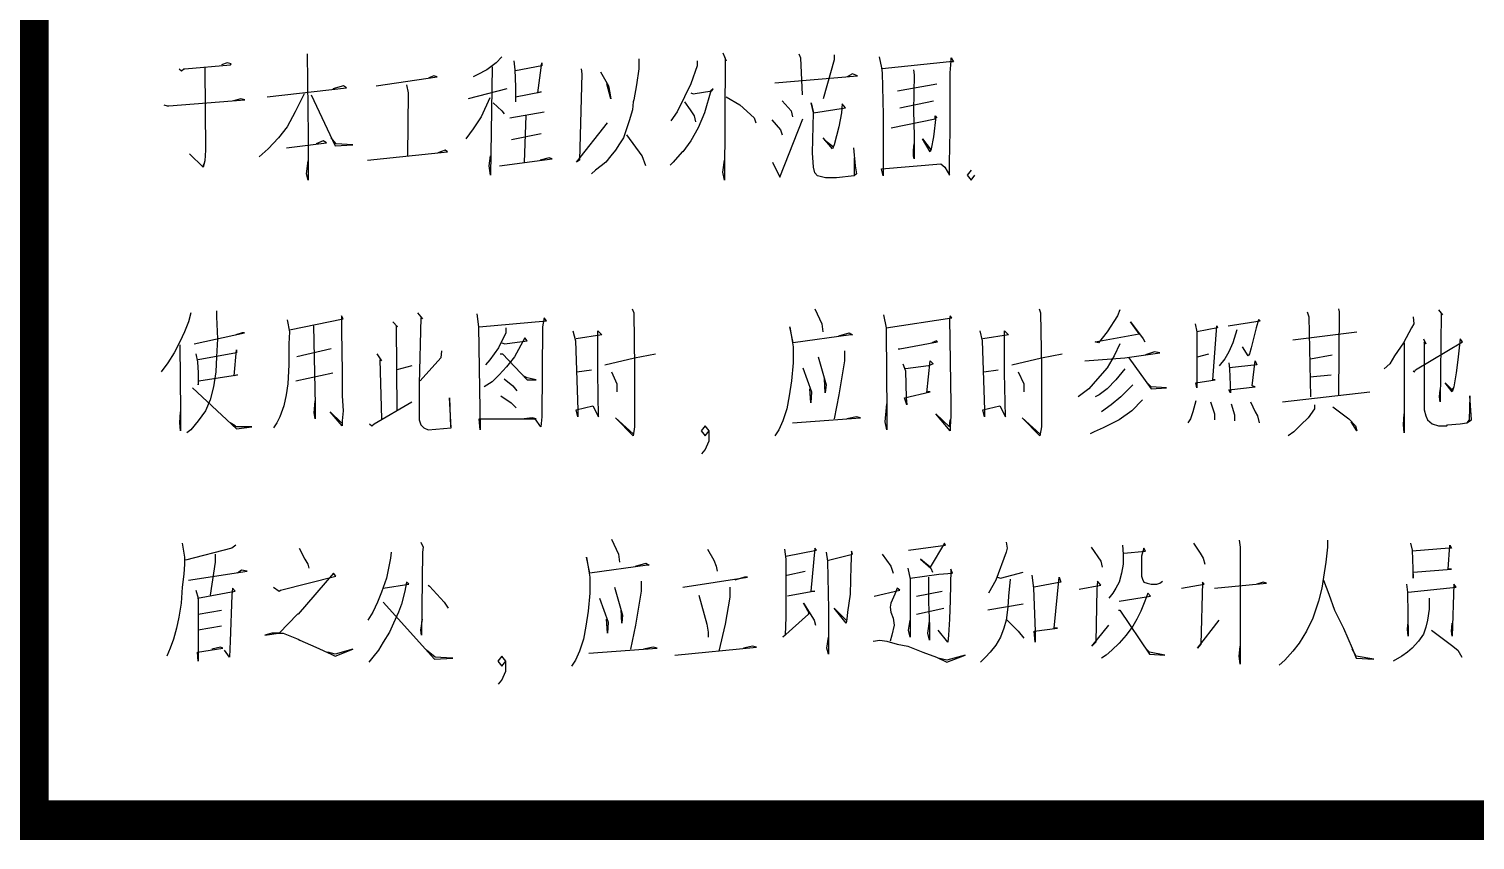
# Model space of a CAD drawing. Extents: x 39624947 to 39626627, y 3418539 to 3418836.
# Drawn here: x 39626166.86 to 39626185.06, y 3418641.98 to 3418652.19 of the extents above; entities that cross this region are included whole.
import ezdxf

# ---------------------------------------------------------------- set-up
doc = ezdxf.new("R2010")
doc.units = 0
doc.layers.get('0').update_dxf_attribs({"linetype": 'CONTINUOUS'})
doc.layers.add('PUB_TITLE', color=4, linetype='CONTINUOUS')

# ---------------------------------------------------------------- blocks, each defined once
blk = doc.blocks.new('WQEQWEDASDSA')
at = {"layer": 'PUB_TITLE'}
for p, q in [((100.2, -5091.2), (100.2, -18900)), ((450.5, -17935.4), (451.5, -18038.7)), ((695.4, -17939.2), (688.4, -17946.8)), ((710.5, -17944.2), (711.6, -17955.6)), ((867.8, -17941.7), (867.8, -17951.8)), ((941.3, -17944.2), (941.3, -17950.5)), ((973.6, -17934.2), (977.6, -17944.2)), ((976.6, -17940.5), (975.6, -18094.2)), ((977.6, -17944.2), (976.6, -17940.5)), ((1069.3, -17935.4), (1071.4, -17940.5)), ((1071.4, -17940.5), (1073.4, -17987.1)), ((1113.7, -17943), (1099.6, -17992.1)), ((1113.7, -17936.7), (1113.7, -17943)), ((1170.1, -17939.2), (1173.2, -17953.1)), ((1258.8, -17945.5), (1174.2, -17954.3)), ((1263.9, -17945.5), (1258.8, -17945.5)), ((1259.8, -17959.4), (1260.8, -17944.2)), ((1260.8, -17940.5), (1263.9, -17945.5)), ((1260.8, -17944.2), (1260.8, -17940.5)), ((289.3, -17954.3), (292.3, -17956.8)), ((292.3, -17956.8), (295.3, -17954.3)), ((295.3, -17954.3), (296.3, -17954.3)), ((296.3, -17954.3), (353.8, -17949.3)), ((321.5, -17953.1), (322.5, -18056.4)), ((349.7, -17946.8), (342.7, -17949.3)), ((354.8, -17948), (349.7, -17946.8)), ((353.8, -17949.3), (354.8, -17948)), ((609.8, -17963.1), (603.7, -17965.7)), ((613.8, -17964.4), (609.8, -17963.1)), ((664.2, -17961.9), (659.1, -17964.4)), ((676.3, -17955.6), (664.2, -17961.9)), ((688.4, -17946.8), (676.3, -17955.6)), ((683.3, -17951.8), (681.3, -18087.9)), ((711.6, -17955.6), (712.6, -17977)), ((745.8, -17950.5), (712.6, -17956.8)), ((740.8, -17984.6), (745.8, -17946.8)), ((745.8, -17946.8), (745.8, -17950.5)), ((796.2, -17960.6), (793.2, -18069)), ((795.2, -17954.3), (796.2, -17960.6)), ((819.4, -17958.1), (829.5, -17975.7)), ((867.8, -17954.3), (864.7, -17974.5)), ((867.8, -17951.8), (867.8, -17954.3)), ((941.3, -17950.5), (933.3, -17973.2)), ((1039.1, -17972), (1142.9, -17963.1)), ((1136.9, -17960.6), (1129.8, -17964.4)), ((1142.9, -17963.1), (1136.9, -17960.6)), ((1173.2, -17953.1), (1174.2, -17959.4)), ((1174.2, -17959.4), (1175.2, -18012.3)), ((1213.5, -17955.6), (1214.5, -17961.9)), ((1214.5, -17961.9), (1213.5, -18007.2)), ((1259.8, -17998.4), (1259.8, -17959.4)), ((400.1, -17989.6), (499.9, -17978.3)), ((495.9, -17975.7), (482.8, -17979.5)), ((499.9, -17978.3), (495.9, -17975.7)), ((537.2, -17975.7), (613.8, -17964.4)), ((575.5, -17974.5), (577.5, -17984.6)), ((701.5, -17979.5), (653.1, -17992.1)), ((712.6, -17977), (712.6, -17995.9)), ((832.5, -17992.1), (827.5, -17973.2)), ((829.5, -17975.7), (831.5, -17984.6)), ((864.7, -17974.5), (861.7, -17993.4)), ((933.3, -17973.2), (925.2, -17989.6)), ((936.3, -17985.8), (959.5, -17982)), ((958.5, -17982), (950.4, -18009.7)), ((961.5, -17979.5), (958.5, -17982)), ((959.5, -17982), (961.5, -17979.5)), ((1193.3, -17982), (1242.7, -17973.2)), ((270.1, -17999.7), (274.1, -18000.9)), ((276.2, -18000.9), (371.9, -17993.4)), ((366.9, -17992.1), (357.8, -17994.6)), ((371.9, -17993.4), (366.9, -17992.1)), ((446.5, -17985.8), (435.4, -18008.5)), ((455.6, -17987.1), (485.8, -18051.3)), ((577.5, -17984.6), (576.5, -18063.9)), ((680.3, -17990.8), (669.2, -18014.8)), ((684.3, -17997.1), (695.4, -18007.2)), ((712.6, -17989.6), (744.8, -17983.3)), ((744.8, -17983.3), (740.8, -17984.6)), ((831.5, -17984.6), (832.5, -17992.1)), ((860.7, -17995.9), (859.7, -18006)), ((861.7, -17993.4), (860.7, -17995.9)), ((925.2, -17989.6), (916.2, -18008.5)), ((925.2, -17995.9), (932.3, -18006)), ((933.3, -17984.6), (936.3, -17985.8)), ((977.6, -17989.6), (994.8, -17999.7)), ((994.8, -17999.7), (1012.9, -18016)), ((1048.2, -17994.6), (1059.3, -18007.2)), ((1084.5, -17997.1), (1087.5, -18009.7)), ((1087.5, -18009.7), (1084.5, -17997.1)), ((1123.8, -17998.4), (1122.8, -18009.7)), ((1127.8, -18003.4), (1123.8, -17998.4)), ((1196.3, -18003.4), (1238.7, -17994.6)), ((1259.8, -18032.4), (1259.8, -17998.4)), ((274.1, -18000.9), (276.2, -18000.9)), ((435.4, -18008.5), (425.3, -18027.4)), ((669.2, -18014.8), (659.1, -18029.9)), ((695.4, -18007.2), (698.4, -18011)), ((705.5, -18016), (748.8, -18008.5)), ((725.7, -18013.5), (723.6, -18071.5)), ((859.7, -18006), (855.7, -18019.8)), ((916.2, -18008.5), (908.1, -18019.8)), ((932.3, -18006), (937.3, -18013.5)), ((937.3, -18013.5), (939.3, -18021.1)), ((950.4, -18009.7), (942.4, -18028.6)), ((1012.9, -18016), (1014.9, -18022.3)), ((1045.2, -18090.4), (1074.4, -18017.3)), ((1059.3, -18007.2), (1061.3, -18014.8)), ((1086.5, -18060.1), (1087.5, -18009.7)), ((1087.5, -18009.7), (1127.8, -18003.4)), ((1122.8, -18009.7), (1119.7, -18027.4)), ((1175.2, -18012.3), (1175.2, -18051.3)), ((1185.3, -18028.6), (1240.7, -18017.3)), ((1213.5, -18007.2), (1214.5, -18038.7)), ((1241.7, -18014.8), (1238.7, -18040)), ((1240.7, -18013.5), (1242.7, -18016)), ((1240.7, -18017.3), (1240.7, -18013.5)), ((1242.7, -18016), (1241.7, -18014.8)), ((425.3, -18027.4), (414.2, -18041.2)), ((659.1, -18029.9), (650.1, -18042.5)), ((744.8, -18036.2), (707.5, -18043.8)), ((789.2, -18071.5), (828.5, -18022.3)), ((851.6, -18032.4), (848.6, -18041.2)), ((855.7, -18019.8), (851.6, -18032.4)), ((942.4, -18028.6), (933.3, -18045)), ((1035.1, -18018.6), (1046.2, -18031.2)), ((1046.2, -18031.2), (1048.2, -18037.5)), ((1119.7, -18027.4), (1113.7, -18050.1)), ((1258.8, -18072.7), (1259.8, -18032.4)), ((414.2, -18041.2), (401.1, -18055.1)), ((424.3, -18053.8), (474.7, -18047.5)), ((451.5, -18038.7), (451.5, -18094.2)), ((470.7, -18045), (461.6, -18048.8)), ((474.7, -18047.5), (470.7, -18045)), ((486.8, -18048.8), (480.7, -18041.2)), ((485.8, -18051.3), (508, -18050.1)), ((508, -18050.1), (486.8, -18048.8)), ((843.6, -18048.8), (838.5, -18056.4)), ((848.6, -18041.2), (843.6, -18048.8)), ((871.8, -18063.9), (852.7, -18037.5)), ((933.3, -18045), (923.2, -18058.9)), ((1111.7, -18055.1), (1099.6, -18041.2)), ((1101.6, -18043.8), (1112.7, -18052.6)), ((1113.7, -18050.1), (1111.7, -18055.1)), ((1137.9, -18053.8), (1139.9, -18076.5)), ((1175.2, -18051.3), (1175.2, -18089.1)), ((1213.5, -18056.4), (1214.5, -18048.8)), ((1214.5, -18038.7), (1214.5, -18067.7)), ((1224.6, -18042.5), (1235.6, -18056.4)), ((1234.6, -18058.9), (1224.6, -18042.5)), ((1238.7, -18040), (1235.6, -18055.1)), ((302.4, -18061.4), (319.5, -18077.8)), ((319.5, -18077.8), (302.4, -18061.4)), ((321.5, -18070.2), (319.5, -18077.8)), ((322.5, -18056.4), (321.5, -18070.2)), ((401.1, -18055.1), (390, -18065.2)), ((449.5, -18086.6), (451.5, -18070.2)), ((526.1, -18069), (626.9, -18058.9)), ((623.9, -18056.4), (614.8, -18060.1)), ((626.9, -18058.9), (623.9, -18056.4)), ((679.3, -18076.5), (681.3, -18063.9)), ((692.4, -18076.5), (758.9, -18067.7)), ((754.9, -18066.4), (743.8, -18069)), ((758.9, -18067.7), (754.9, -18066.4)), ((793.2, -18069), (789.2, -18071.5)), ((826.4, -18071.5), (820.4, -18076.5)), ((832.5, -18063.9), (826.4, -18071.5)), ((838.5, -18056.4), (832.5, -18063.9)), ((876.8, -18076.5), (871.8, -18063.9)), ((911.1, -18071.5), (907.1, -18075.3)), ((922.2, -18058.9), (911.1, -18071.5)), ((923.2, -18058.9), (922.2, -18058.9)), ((973.6, -18084.1), (975.6, -18069)), ((1036.1, -18071.5), (1045.2, -18090.4)), ((1087.5, -18077.8), (1086.5, -18060.1)), ((1138.9, -18066.4), (1138.9, -18087.9)), ((1213.5, -18063.9), (1213.5, -18056.4)), ((1214.5, -18067.7), (1213.5, -18063.9)), ((1235.6, -18055.1), (1234.6, -18058.9)), ((1258.8, -18087.9), (1258.8, -18072.7)), ((319.5, -18077.8), (320.5, -18074)), ((451.5, -18094.2), (449.5, -18086.6)), ((681.3, -18087.9), (679.3, -18076.5)), ((813.3, -18081.6), (808.3, -18086.6)), ((820.4, -18076.5), (813.3, -18081.6)), ((975.6, -18094.2), (973.6, -18084.1)), ((1089.5, -18085.3), (1087.5, -18077.8)), ((1092.5, -18089.1), (1089.5, -18085.3)), ((1102.6, -18091.6), (1092.5, -18089.1)), ((1138.9, -18089.1), (1116.7, -18091.6)), ((1141.9, -18086.6), (1138.9, -18089.1)), ((1139.9, -18076.5), (1141.9, -18086.6)), ((1173.2, -18080.3), (1247.7, -18074)), ((1175.2, -18089.1), (1173.2, -18080.3)), ((1247.7, -18074), (1252.8, -18077.8)), ((1252.8, -18077.8), (1258.8, -18087.9)), ((1285.9, -18081.8), (1281, -18088)), ((1281, -18088), (1285.9, -18094.2)), ((1285.9, -18094.2), (1290.8, -18088)), ((1116.7, -18091.6), (1102.6, -18091.6)), ((301.1, -18272.6), (296.1, -18285.2)), ((304.1, -18261.3), (301.1, -18272.6)), ((336.4, -18258.8), (336.4, -18266.3)), ((336.4, -18266.3), (337.4, -18294)), ((425.1, -18270.1), (428.1, -18285.2)), ((428.1, -18282.7), (495.6, -18268.8)), ((493.6, -18265.1), (493.6, -18284)), ((495.6, -18268.8), (493.6, -18265.1)), ((558.1, -18272.6), (564.2, -18278.9)), ((589.4, -18261.3), (595.4, -18268.8)), ((593.4, -18267.6), (591.4, -18350.7)), ((595.4, -18268.8), (593.4, -18267.6)), ((663.9, -18262.5), (666, -18278.9)), ((667, -18278.9), (751.6, -18271.4)), ((748.6, -18267.6), (746.6, -18278.9)), ((751.6, -18271.4), (748.6, -18267.6)), ((859.5, -18256.2), (861.5, -18261.3)), ((861.5, -18261.3), (862.5, -18330.6)), ((1089.3, -18256.2), (1098.3, -18275.1)), ((1175.9, -18263.8), (1179, -18280.2)), ((1179, -18280.2), (1261.6, -18267.6)), ((1259.6, -18265.1), (1258.6, -18268.8)), ((1258.6, -18268.8), (1260.6, -18375.9)), ((1261.6, -18267.6), (1259.6, -18265.1)), ((1371.5, -18256.2), (1373.5, -18261.3)), ((1373.5, -18261.3), (1374.5, -18330.6)), ((1470.2, -18265.1), (1457.1, -18285.2)), ((1473.3, -18257.5), (1470.2, -18265.1)), ((1486.4, -18272.6), (1502.5, -18294)), ((1497.5, -18287.7), (1486.4, -18272.6)), ((1609.3, -18277.7), (1649.6, -18271.4)), ((1647.6, -18270.1), (1644.6, -18280.2)), ((1649.6, -18271.4), (1647.6, -18270.1)), ((1709.1, -18260), (1711.1, -18266.3)), ((1711.1, -18266.3), (1713.1, -18367.1)), ((1748.4, -18256.2), (1749.4, -18260)), ((1749.4, -18260), (1748.4, -18364.6)), ((1842.2, -18266.3), (1843.2, -18275.1)), ((1874.4, -18257.5), (1879.4, -18263.8)), ((1877.4, -18262.5), (1876.4, -18373.4)), ((1879.4, -18263.8), (1877.4, -18262.5)), ((296.1, -18285.2), (290, -18297.8)), ((308.2, -18300.3), (371.7, -18286.5)), ((368.6, -18286.5), (360.6, -18289)), ((371.7, -18286.5), (368.6, -18286.5)), ((428.1, -18285.2), (427.1, -18300.3)), ((458.3, -18277.7), (460.4, -18377.2)), ((493.6, -18284), (494.6, -18335.6)), ((562.2, -18277.7), (563.2, -18384.7)), ((564.2, -18278.9), (562.2, -18277.7)), ((666, -18278.9), (668, -18408.7)), ((700.2, -18286.5), (691.2, -18305.4)), ((700.2, -18280.2), (700.2, -18286.5)), ((746.6, -18278.9), (745.6, -18392.3)), ((784.9, -18284), (787.9, -18296.5)), ((821.2, -18289), (788.9, -18294)), ((816.1, -18284), (821.2, -18289)), ((816.1, -18336.9), (816.1, -18284)), ((1058, -18278.9), (1062.1, -18304.1)), ((1062.1, -18299.1), (1058, -18278.9)), ((1134.6, -18289), (1062.1, -18299.1)), ((1098.3, -18275.1), (1099.3, -18285.2)), ((1119.5, -18290.2), (1132.6, -18286.5)), ((1132.6, -18286.5), (1136.6, -18289)), ((1136.6, -18289), (1134.6, -18289)), ((1179, -18280.2), (1179, -18285.2)), ((1179, -18285.2), (1180, -18387.3)), ((1296.9, -18284), (1299.9, -18296.5)), ((1333.2, -18289), (1300.9, -18294)), ((1328.1, -18284), (1333.2, -18289)), ((1328.1, -18336.9), (1328.1, -18284)), ((1442, -18297.8), (1497.5, -18287.7)), ((1457.1, -18285.2), (1446.1, -18299.1)), ((1568, -18275.1), (1570, -18285.2)), ((1596.2, -18280.2), (1570, -18285.2)), ((1570, -18285.2), (1570, -18321.7)), ((1590.2, -18345.7), (1595.2, -18277.7)), ((1595.2, -18277.7), (1596.2, -18280.2)), ((1620.4, -18282.7), (1615.4, -18299.1)), ((1644.6, -18280.2), (1638.6, -18305.4)), ((1691, -18295.3), (1771.6, -18285.2)), ((1840.1, -18280.2), (1830.1, -18299.1)), ((1843.2, -18275.1), (1840.1, -18280.2)), ((290, -18297.8), (283, -18311.7)), ((290, -18301.6), (291, -18386)), ((337.4, -18294), (336.4, -18316.7)), ((358.6, -18340.6), (361.6, -18307.9)), ((361.6, -18307.9), (361.6, -18311.7)), ((427.1, -18300.3), (427.1, -18326.8)), ((480.5, -18306.6), (437.2, -18316.7)), ((619.6, -18309.1), (618.6, -18318)), ((691.2, -18305.4), (680.1, -18320.5)), ((695.2, -18299.1), (699.2, -18300.3)), ((699.2, -18300.3), (727.4, -18296.5)), ((724.4, -18292.8), (711.3, -18316.7)), ((727.4, -18296.5), (724.4, -18292.8)), ((787.9, -18296.5), (790.9, -18383.5)), ((1062.1, -18304.1), (1062.1, -18324.3)), ((1126.6, -18309.1), (1126.6, -18321.7)), ((1194.1, -18306.6), (1196.1, -18306.6)), ((1196.1, -18306.6), (1243.5, -18297.8)), ((1242.5, -18296.5), (1236.4, -18299.1)), ((1243.5, -18297.8), (1242.5, -18296.5)), ((1299.9, -18296.5), (1302.9, -18383.5)), ((1446.1, -18299.1), (1442, -18297.8)), ((1473.3, -18300.3), (1466.2, -18315.4)), ((1502.5, -18294), (1504.5, -18297.8)), ((1615.4, -18299.1), (1610.3, -18310.4)), ((1634.5, -18315.4), (1627.5, -18304.1)), ((1638.6, -18305.4), (1636.5, -18312.9)), ((1830.1, -18299.1), (1819, -18315.4)), ((1831.1, -18299.1), (1831.1, -18412.5)), ((1845.2, -18333.1), (1904.6, -18297.8)), ((1855.3, -18294), (1858.3, -18300.3)), ((1856.3, -18297.8), (1856.3, -18374.7)), ((1858.3, -18300.3), (1856.3, -18297.8)), ((1901.6, -18294), (1898.6, -18320.5)), ((1904.6, -18297.8), (1901.6, -18294)), ((274.9, -18324.3), (266.8, -18335.6)), ((283, -18311.7), (274.9, -18324.3)), ((310.2, -18312.9), (312.2, -18323)), ((312.2, -18323), (313.2, -18336.9)), ((361.6, -18311.7), (313.2, -18320.5)), ((336.4, -18316.7), (335.4, -18335.6)), ((427.1, -18326.8), (426.1, -18350.7)), ((538, -18312.9), (544, -18321.7)), ((542, -18320.5), (544, -18394.8)), ((544, -18321.7), (542, -18320.5)), ((618.6, -18318), (592.4, -18346.9)), ((680.1, -18320.5), (675, -18326.8)), ((693.2, -18312.9), (696.2, -18312.9)), ((696.2, -18312.9), (727.4, -18345.7)), ((711.3, -18316.7), (701.2, -18329.3)), ((825.2, -18326.8), (862.5, -18318)), ((862.5, -18318), (888.7, -18312.9)), ((1062.1, -18324.3), (1060, -18346.9)), ((1093.3, -18316.7), (1103.4, -18352)), ((1126.6, -18321.7), (1119.5, -18364.6)), ((1200.1, -18325.5), (1203.2, -18334.3)), ((1230.4, -18362.1), (1234.4, -18321.7)), ((1238.4, -18325.5), (1232.4, -18328)), ((1234.4, -18321.7), (1238.4, -18325.5)), ((1337.2, -18326.8), (1374.5, -18318)), ((1374.5, -18318), (1400.7, -18312.9)), ((1428.9, -18321.7), (1479.3, -18318)), ((1466.2, -18315.4), (1457.1, -18330.6)), ((1479.3, -18318), (1523.7, -18311.7)), ((1484.4, -18318), (1512.6, -18357)), ((1516.6, -18310.4), (1505.5, -18314.2)), ((1523.7, -18311.7), (1516.6, -18310.4)), ((1570, -18321.7), (1570, -18355.8)), ((1571, -18316.7), (1585.1, -18312.9)), ((1605.3, -18319.2), (1598.2, -18328)), ((1610.3, -18310.4), (1605.3, -18319.2)), ((1610.3, -18324.3), (1611.3, -18331.8)), ((1645.6, -18326.8), (1611.3, -18330.6)), ((1636.5, -18312.9), (1634.5, -18315.4)), ((1639.6, -18353.2), (1643.6, -18321.7)), ((1643.6, -18321.7), (1645.6, -18326.8)), ((1713.1, -18319.2), (1740.4, -18314.2)), ((1812.9, -18325.5), (1805.9, -18331.8)), ((1819, -18315.4), (1812.9, -18325.5)), ((1898.6, -18320.5), (1896.6, -18336.9)), ((313.2, -18336.9), (313.2, -18352)), ((314.2, -18346.9), (362.6, -18339.4)), ((335.4, -18335.6), (332.4, -18354.5)), ((362.6, -18339.4), (358.6, -18340.6)), ((436.2, -18346.9), (482.5, -18336.9)), ((494.6, -18335.6), (494.6, -18362.1)), ((582.3, -18328), (563.2, -18333.1)), ((692.2, -18339.4), (683.1, -18348.2)), ((701.2, -18329.3), (692.2, -18339.4)), ((698.2, -18344.4), (709.3, -18353.2)), ((727.4, -18343.2), (722.4, -18340.6)), ((738.5, -18345.7), (727.4, -18343.2)), ((727.4, -18345.7), (738.5, -18345.7)), ((789.9, -18335.6), (808.1, -18333.1)), ((817.1, -18392.3), (816.1, -18336.9)), ((833.3, -18335.6), (840.3, -18350.7)), ((862.5, -18330.6), (862.5, -18373.4)), ((1074.2, -18330.6), (1085.2, -18360.8)), ((1102.4, -18362.1), (1101.4, -18344.4)), ((1232.4, -18328), (1203.2, -18331.8)), ((1203.2, -18334.3), (1204.2, -18368.4)), ((1301.9, -18335.6), (1320.1, -18333.1)), ((1329.1, -18392.3), (1328.1, -18336.9)), ((1345.3, -18335.6), (1352.3, -18350.7)), ((1374.5, -18330.6), (1374.5, -18373.4)), ((1445, -18344.4), (1434, -18357)), ((1457.1, -18330.6), (1445, -18344.4)), ((1468.2, -18345.7), (1457.1, -18357)), ((1479.3, -18331.8), (1468.2, -18345.7)), ((1569, -18349.5), (1593.2, -18345.7)), ((1593.2, -18345.7), (1590.2, -18345.7)), ((1611.3, -18331.8), (1612.4, -18362.1)), ((1712.1, -18341.9), (1739.3, -18339.4)), ((1842.2, -18334.3), (1844.2, -18335.6)), ((1844.2, -18335.6), (1845.2, -18333.1)), ((1896.6, -18336.9), (1894.6, -18346.9)), ((306.2, -18355.8), (361.6, -18407.4)), ((313.2, -18352), (314.2, -18346.9)), ((332.4, -18354.5), (328.3, -18370.9)), ((426.1, -18350.7), (424.1, -18364.6)), ((494.6, -18362.1), (494.6, -18365.8)), ((591.4, -18350.7), (591.4, -18386)), ((683.1, -18348.2), (673, -18354.5)), ((709.3, -18353.2), (714.3, -18359.5)), ((840.3, -18350.7), (840.3, -18360.8)), ((1060, -18346.9), (1057, -18365.8)), ((1084.2, -18374.7), (1083.2, -18357)), ((1085.2, -18360.8), (1084.2, -18374.7)), ((1103.4, -18352), (1102.4, -18362.1)), ((1202.2, -18368.4), (1234.4, -18360.8)), ((1232.4, -18360.8), (1230.4, -18362.1)), ((1234.4, -18360.8), (1232.4, -18360.8)), ((1352.3, -18350.7), (1352.3, -18360.8)), ((1425.9, -18363.3), (1420.9, -18367.1)), ((1434, -18357), (1425.9, -18363.3)), ((1457.1, -18357), (1447.1, -18364.6)), ((1489.4, -18352), (1474.3, -18367.1)), ((1512.6, -18354.5), (1506.5, -18348.2)), ((1531.7, -18355.8), (1512.6, -18354.5)), ((1512.6, -18357), (1531.7, -18355.8)), ((1570, -18355.8), (1569, -18349.5)), ((1610.3, -18358.3), (1643.6, -18354.5)), ((1612.4, -18362.1), (1610.3, -18358.3)), ((1643.6, -18354.5), (1639.6, -18353.2)), ((1677.9, -18373.4), (1787.7, -18360.8)), ((1875.4, -18367.1), (1876.4, -18358.3)), ((1882.5, -18349.5), (1891.5, -18358.3)), ((1891.5, -18360.8), (1882.5, -18349.5)), ((1893.6, -18354.5), (1891.5, -18360.8)), ((1891.5, -18358.3), (1892.5, -18355.8)), ((1894.6, -18346.9), (1893.6, -18354.5)), ((328.3, -18370.9), (322.3, -18384.7)), ((421, -18378.4), (416, -18392.3)), ((424.1, -18364.6), (421, -18378.4)), ((459.3, -18387.3), (460.4, -18372.1)), ((460.4, -18377.2), (460.4, -18394.8)), ((494.6, -18365.8), (495.6, -18384.7)), ((534.9, -18401.1), (582.3, -18373.4)), ((629.7, -18368.4), (630.7, -18404.9)), ((631.7, -18406.2), (629.7, -18368.4)), ((694.2, -18365.8), (707.3, -18374.7)), ((707.3, -18374.7), (713.3, -18381)), ((788.9, -18383.5), (810.1, -18378.4)), ((810.1, -18378.4), (817.1, -18392.3)), ((862.5, -18373.4), (862.5, -18404.9)), ((1054, -18382.2), (1049, -18397.3)), ((1057, -18365.8), (1054, -18382.2)), ((1119.5, -18364.6), (1113.5, -18394.8)), ((1178, -18398.6), (1180, -18375.9)), ((1205.2, -18377.2), (1202.2, -18368.4)), ((1204.2, -18368.4), (1205.2, -18377.2)), ((1260.6, -18375.9), (1260.6, -18379.7)), ((1260.6, -18379.7), (1260.6, -18391)), ((1300.9, -18383.5), (1322.1, -18378.4)), ((1322.1, -18378.4), (1329.1, -18392.3)), ((1374.5, -18373.4), (1374.5, -18404.9)), ((1447.1, -18364.6), (1442, -18367.1)), ((1462.2, -18377.2), (1450.1, -18386)), ((1474.3, -18367.1), (1462.2, -18377.2)), ((1501.5, -18370.9), (1488.4, -18384.7)), ((1569, -18372.1), (1565, -18386)), ((1587.2, -18373.4), (1592.2, -18388.5)), ((1613.4, -18375.9), (1617.4, -18389.8)), ((1637.6, -18373.4), (1643.6, -18386)), ((1718.2, -18382.2), (1710.1, -18393.6)), ((1718.2, -18377.2), (1718.2, -18382.2)), ((1741.4, -18379.7), (1761.5, -18394.8)), ((1856.3, -18374.7), (1856.3, -18383.5)), ((1876.4, -18373.4), (1875.4, -18367.1)), ((1913.7, -18365.8), (1912.7, -18396.1)), ((1915.7, -18396.1), (1913.7, -18365.8)), ((290, -18399.9), (291, -18386)), ((291, -18409.9), (290, -18399.9)), ((291, -18386), (291, -18409.9)), ((313.2, -18397.3), (304.1, -18408.7)), ((322.3, -18384.7), (313.2, -18397.3)), ((359.6, -18403.6), (353.5, -18399.9)), ((412, -18399.9), (407.9, -18406.2)), ((416, -18392.3), (412, -18399.9)), ((460.4, -18394.8), (459.3, -18387.3)), ((479.5, -18386), (493.6, -18399.9)), ((494.6, -18403.6), (479.5, -18386)), ((495.6, -18384.7), (494.6, -18397.3)), ((494.6, -18397.3), (494.6, -18403.6)), ((591.4, -18386), (591.4, -18396.1)), ((591.4, -18396.1), (593.4, -18402.4)), ((667, -18394.8), (738.5, -18394.8)), ((668, -18408.7), (667, -18394.8)), ((733.5, -18393.6), (723.4, -18394.8)), ((738.5, -18394.8), (733.5, -18393.6)), ((744.6, -18404.9), (737.5, -18394.8)), ((745.6, -18392.3), (744.6, -18404.9)), ((790.9, -18392.3), (788.9, -18383.5)), ((790.9, -18383.5), (790.9, -18392.3)), ((838.3, -18393.6), (860.5, -18413.7)), ((860.5, -18416.2), (838.3, -18393.6)), ((1049, -18397.3), (1043.9, -18408.7)), ((1061, -18399.9), (1146.7, -18393.6)), ((1141.7, -18392.3), (1129.6, -18394.8)), ((1146.7, -18393.6), (1141.7, -18392.3)), ((1180, -18408.7), (1178, -18398.6)), ((1180, -18387.3), (1180, -18408.7)), ((1241.5, -18388.5), (1258.6, -18404.9)), ((1259.6, -18409.9), (1241.5, -18388.5)), ((1258.6, -18404.9), (1259.6, -18396.1)), ((1260.6, -18391), (1259.6, -18404.9)), ((1302.9, -18392.3), (1300.9, -18383.5)), ((1302.9, -18383.5), (1302.9, -18392.3)), ((1350.3, -18393.6), (1372.5, -18413.7)), ((1372.5, -18416.2), (1350.3, -18393.6)), ((1472.3, -18396.1), (1452.1, -18406.2)), ((1488.4, -18384.7), (1472.3, -18396.1)), ((1562, -18394.8), (1558.9, -18399.9)), ((1565, -18386), (1562, -18394.8)), ((1592.2, -18388.5), (1592.2, -18396.1)), ((1617.4, -18389.8), (1617.4, -18397.3)), ((1643.6, -18386), (1646.6, -18391)), ((1646.6, -18391), (1648.6, -18399.9)), ((1710.1, -18393.6), (1701, -18402.4)), ((1761.5, -18394.8), (1769.6, -18403.6)), ((1771.6, -18409.9), (1764.5, -18398.6)), ((1830.1, -18402.4), (1831.1, -18388.5)), ((1856.3, -18383.5), (1858.3, -18391)), ((1858.3, -18391), (1860.3, -18396.1)), ((1860.3, -18396.1), (1863.3, -18398.6)), ((1863.3, -18398.6), (1866.3, -18401.1)), ((1901.6, -18401.1), (1909.7, -18399.9)), ((1912.7, -18396.1), (1909.7, -18399.9)), ((1909.7, -18399.9), (1915.7, -18396.1)), ((304.1, -18408.7), (299.1, -18412.5)), ((360.6, -18404.9), (359.6, -18403.6)), ((380.7, -18404.9), (360.6, -18404.9)), ((361.6, -18407.4), (380.7, -18404.9)), ((528.9, -18401.1), (531.9, -18403.6)), ((531.9, -18403.6), (534.9, -18401.1)), ((593.4, -18402.4), (597.4, -18406.2)), ((597.4, -18406.2), (602.5, -18408.7)), ((602.5, -18408.7), (631.7, -18406.2)), ((862.5, -18404.9), (860.5, -18416.2)), ((951.2, -18403.6), (946.2, -18409.9)), ((946.2, -18409.9), (951.2, -18416.2)), ((956.2, -18409.9), (951.2, -18403.6)), ((951.2, -18416.2), (956.2, -18409.9)), ((956.2, -18422.5), (956.2, -18409.9)), ((1043.9, -18408.7), (1038.9, -18416.2)), ((1259.6, -18404.9), (1259.6, -18409.9)), ((1374.5, -18404.9), (1372.5, -18416.2)), ((1441, -18411.2), (1436, -18413.7)), ((1452.1, -18406.2), (1441, -18411.2)), ((1692, -18411.2), (1684.9, -18416.2)), ((1701, -18402.4), (1692, -18411.2)), ((1769.6, -18403.6), (1771.6, -18409.9)), ((1831.1, -18412.5), (1830.1, -18402.4)), ((1866.3, -18401.1), (1874.4, -18403.6)), ((1874.4, -18403.6), (1884.5, -18403.6)), ((1884.5, -18403.6), (1885.5, -18402.4)), ((1885.5, -18402.4), (1901.6, -18401.1)), ((947.2, -18438.9), (951.2, -18433.9)), ((951.2, -18433.9), (956.2, -18422.5)), ((833.3, -18546.2), (842.3, -18565.1)), ((293, -18551.3), (296.1, -18568.9)), ((355.5, -18557.6), (297.1, -18572.7)), ((360.6, -18553.8), (355.5, -18557.6)), ((440.2, -18557.6), (447.3, -18571.4)), ((556.1, -18562.6), (555.1, -18570.2)), ((593.4, -18550), (596.4, -18556.3)), ((595.4, -18562.6), (594.4, -18667.2)), ((596.4, -18556.3), (595.4, -18562.6)), ((954.2, -18558.8), (962.3, -18572.7)), ((1051, -18558.8), (1053, -18571.4)), ((1053, -18567.7), (1091.3, -18560.1)), ((1089.3, -18557.6), (1084.2, -18611.7)), ((1091.3, -18560.1), (1089.3, -18557.6)), ((1103.4, -18562.6), (1105.4, -18574)), ((1135.6, -18561.4), (1134.6, -18580.2)), ((1136.6, -18565.1), (1135.6, -18561.4)), ((1207.2, -18560.1), (1253.6, -18553.8)), ((1252.5, -18551.3), (1234.4, -18581.5)), ((1253.6, -18553.8), (1252.5, -18551.3)), ((1330.2, -18562.6), (1317, -18597.9)), ((1330.2, -18550), (1331.2, -18557.6)), ((1331.2, -18557.6), (1330.2, -18562.6)), ((1437, -18556.3), (1449.1, -18574)), ((1476.3, -18553.8), (1477.3, -18565.1)), ((1478.3, -18563.9), (1505.5, -18561.4)), ((1503.5, -18557.6), (1500.5, -18567.7)), ((1505.5, -18561.4), (1503.5, -18557.6)), ((1566, -18551.3), (1574.1, -18563.9)), ((1574.1, -18563.9), (1578.1, -18570.2)), ((1623.4, -18547.5), (1624.4, -18556.3)), ((1624.4, -18556.3), (1624.4, -18703.7)), ((1734.3, -18556.3), (1732.3, -18575.2)), ((1734.3, -18547.5), (1734.3, -18556.3)), ((1839.1, -18551.3), (1841.1, -18560.1)), ((1887.5, -18557.6), (1841.1, -18561.4)), ((1841.1, -18560.1), (1842.2, -18595.4)), ((1886.5, -18584), (1888.5, -18553.8)), ((1890.5, -18557.6), (1887.5, -18557.6)), ((1888.5, -18553.8), (1890.5, -18557.6)), ((296.1, -18577.7), (295.1, -18590.3)), ((296.1, -18568.9), (296.1, -18577.7)), ((334.4, -18575.2), (328.3, -18616.8)), ((334.4, -18565.1), (334.4, -18575.2)), ((447.3, -18571.4), (451.3, -18577.7)), ((451.3, -18577.7), (452.3, -18582.8)), ((555.1, -18570.2), (550.1, -18595.4)), ((802, -18568.9), (806.1, -18594.1)), ((806.1, -18589.1), (802, -18568.9)), ((878.6, -18579), (806.1, -18589.1)), ((842.3, -18565.1), (843.3, -18575.2)), ((863.5, -18580.2), (876.6, -18576.5)), ((876.6, -18576.5), (880.6, -18579)), ((880.6, -18579), (878.6, -18579)), ((962.3, -18572.7), (965.3, -18580.2)), ((965.3, -18580.2), (966.3, -18586.5)), ((1053, -18571.4), (1053, -18609.2)), ((1105.4, -18574), (1106.4, -18634.4)), ((1106.4, -18572.7), (1136.6, -18565.1)), ((1134.6, -18580.2), (1133.6, -18615.5)), ((1173.9, -18565.1), (1185, -18580.2)), ((1185, -18580.2), (1188, -18589.1)), ((1222.3, -18571.4), (1235.4, -18582.8)), ((1234.4, -18581.5), (1222.3, -18571.4)), ((1449.1, -18574), (1451.1, -18581.5)), ((1477.3, -18577.7), (1475.3, -18589.1)), ((1477.3, -18565.1), (1477.3, -18577.7)), ((1500.5, -18567.7), (1500.5, -18576.5)), ((1500.5, -18576.5), (1500.5, -18584)), ((1578.1, -18570.2), (1580.1, -18577.7)), ((1732.3, -18575.2), (1729.3, -18594.1)), ((295.1, -18590.3), (293, -18606.7)), ((301.1, -18597.9), (374.7, -18586.5)), ((367.6, -18585.3), (362.6, -18589.1)), ((374.7, -18586.5), (367.6, -18585.3)), ((417, -18610.5), (486.6, -18592.8)), ((483.5, -18589.1), (439.2, -18640.7)), ((486.6, -18592.8), (483.5, -18589.1)), ((550.1, -18595.4), (544, -18613)), ((575.3, -18600.4), (573.2, -18611.7)), ((578.3, -18602.9), (575.3, -18600.4)), ((806.1, -18594.1), (806.1, -18614.3)), ((870.6, -18599.1), (870.6, -18611.7)), ((923, -18606.7), (1004.6, -18594.1)), ((1000.6, -18594.1), (988.5, -18597.9)), ((1004.6, -18594.1), (1000.6, -18594.1)), ((1054, -18591.6), (1077.2, -18586.5)), ((1206.2, -18582.8), (1209.2, -18596.6)), ((1209.2, -18595.4), (1227.3, -18592.8)), ((1209.2, -18596.6), (1209.2, -18653.3)), ((1227.3, -18592.8), (1245.5, -18590.3)), ((1232.4, -18594.1), (1232.4, -18625.6)), ((1235.4, -18582.8), (1237.4, -18587.8)), ((1245.5, -18590.3), (1262.6, -18589.1)), ((1260.6, -18584), (1259.6, -18623.1)), ((1262.6, -18589.1), (1260.6, -18584)), ((1317, -18597.9), (1308, -18614.3)), ((1319.1, -18594.1), (1323.1, -18595.4)), ((1323.1, -18595.4), (1351.3, -18587.8)), ((1335.2, -18596.6), (1333.2, -18618)), ((1362.4, -18591.6), (1364.4, -18608)), ((1398.7, -18600.4), (1365.4, -18606.7)), ((1390.6, -18658.4), (1396.7, -18594.1)), ((1396.7, -18594.1), (1398.7, -18600.4)), ((1445, -18599.1), (1444, -18609.2)), ((1449.1, -18604.2), (1445, -18599.1)), ((1472.3, -18600.4), (1468.2, -18608)), ((1475.3, -18589.1), (1472.3, -18600.4)), ((1500.5, -18584), (1500.5, -18592.8)), ((1500.5, -18592.8), (1501.5, -18596.6)), ((1501.5, -18596.6), (1503.5, -18600.4)), ((1503.5, -18600.4), (1507.5, -18601.7)), ((1523.7, -18601.7), (1526.7, -18599.1)), ((1577.1, -18600.4), (1575.1, -18678.5)), ((1579.1, -18602.9), (1577.1, -18600.4)), ((1653.7, -18600.4), (1645.6, -18602.9)), ((1657.7, -18601.7), (1653.7, -18600.4)), ((1729.3, -18594.1), (1727.3, -18608)), ((1729.3, -18597.9), (1736.3, -18615.5)), ((1842.2, -18587.8), (1890.5, -18584)), ((1842.2, -18595.4), (1842.2, -18587.8)), ((1890.5, -18584), (1886.5, -18584)), ((293, -18606.7), (292, -18626.9)), ((310.2, -18610.5), (313.2, -18620.6)), ((312.2, -18620.6), (359.6, -18611.7)), ((355.5, -18616.8), (353.5, -18674.7)), ((356.5, -18608), (355.5, -18616.8)), ((359.6, -18611.7), (356.5, -18608)), ((407.9, -18606.7), (415, -18611.7)), ((415, -18611.7), (417, -18610.5)), ((544, -18613), (539, -18625.6)), ((546, -18608), (578.3, -18602.9)), ((573.2, -18611.7), (569.2, -18628.1)), ((602.5, -18604.2), (604.5, -18605.4)), ((604.5, -18605.4), (622.6, -18625.6)), ((806.1, -18614.3), (804, -18636.9)), ((837.3, -18606.7), (847.4, -18642)), ((870.6, -18611.7), (863.5, -18654.6)), ((943.1, -18616.8), (953.2, -18653.3)), ((982.4, -18606.7), (982.4, -18619.3)), ((1053, -18609.2), (1053, -18640.7)), ((1089.3, -18611.7), (1055, -18618)), ((1084.2, -18611.7), (1089.3, -18611.7)), ((1133.6, -18615.5), (1130.6, -18638.2)), ((1163.9, -18618), (1196.1, -18610.5)), ((1190.1, -18615.5), (1185, -18626.9)), ((1193.1, -18608), (1190.1, -18615.5)), ((1196.1, -18610.5), (1193.1, -18608)), ((1217.3, -18618), (1249.5, -18611.7)), ((1333.2, -18618), (1332.2, -18631.9)), ((1364.4, -18608), (1366.4, -18662.1)), ((1421.9, -18609.2), (1449.1, -18604.2)), ((1444, -18609.2), (1443, -18676)), ((1464.2, -18614.3), (1459.2, -18620.6)), ((1468.2, -18608), (1464.2, -18614.3)), ((1472.3, -18624.3), (1511.6, -18618)), ((1508.5, -18614.3), (1504.5, -18624.3)), ((1507.5, -18601.7), (1512.6, -18602.9)), ((1511.6, -18618), (1508.5, -18614.3)), ((1512.6, -18602.9), (1519.6, -18602.9)), ((1519.6, -18602.9), (1523.7, -18601.7)), ((1550.9, -18608), (1579.1, -18602.9)), ((1592.2, -18608), (1657.7, -18601.7)), ((1727.3, -18608), (1723.2, -18624.3)), ((1736.3, -18615.5), (1743.4, -18635.7)), ((1834.1, -18602.9), (1835.1, -18613)), ((1835.1, -18613), (1836.1, -18668.4)), ((1836.1, -18613), (1896.6, -18606.7)), ((1893.6, -18602.9), (1891.5, -18668.4)), ((1896.6, -18606.7), (1893.6, -18602.9)), ((292, -18626.9), (289, -18644.5)), ((313.2, -18620.6), (313.2, -18699.9)), ((313.2, -18640.7), (342.4, -18635.7)), ((539, -18625.6), (532.9, -18638.2)), ((546, -18625.6), (610.5, -18697.4)), ((569.2, -18628.1), (565.2, -18638.2)), ((622.6, -18625.6), (627.7, -18633.2)), ((804, -18636.9), (801, -18655.8)), ((818.2, -18620.6), (829.2, -18650.8)), ((846.4, -18652.1), (845.4, -18634.4)), ((982.4, -18619.3), (976.4, -18653.3)), ((1075.2, -18626.9), (1088.3, -18648.3)), ((1082.2, -18639.5), (1075.2, -18626.9)), ((1106.4, -18634.4), (1106.4, -18638.2)), ((1113.5, -18633.2), (1128.6, -18648.3)), ((1128.6, -18652.1), (1113.5, -18633.2)), ((1185, -18626.9), (1184, -18631.9)), ((1184, -18631.9), (1185, -18638.2)), ((1217.3, -18640.7), (1251.5, -18633.2)), ((1232.4, -18625.6), (1233.4, -18655.8)), ((1259.6, -18623.1), (1258.6, -18647)), ((1351.3, -18628.1), (1307, -18635.7)), ((1332.2, -18631.9), (1330.2, -18648.3)), ((1471.3, -18635.7), (1473.3, -18635.7)), ((1473.3, -18635.7), (1510.6, -18691.1)), ((1499.5, -18636.9), (1494.4, -18647)), ((1504.5, -18624.3), (1499.5, -18636.9)), ((1723.2, -18624.3), (1716.2, -18645.8)), ((1743.4, -18635.7), (1754.5, -18658.4)), ((1862.3, -18634.4), (1860.3, -18648.3)), ((1862.3, -18620.6), (1862.3, -18634.4)), ((289, -18644.5), (286, -18658.4)), ((438.2, -18640.7), (415, -18664.7)), ((439.2, -18640.7), (438.2, -18640.7)), ((532.9, -18638.2), (526.9, -18648.3)), ((559.1, -18652.1), (554.1, -18663.4)), ((565.2, -18638.2), (559.1, -18652.1)), ((593.4, -18660.9), (595.4, -18647)), ((828.2, -18664.7), (827.2, -18647)), ((829.2, -18650.8), (828.2, -18664.7)), ((847.4, -18642), (846.4, -18652.1)), ((863.5, -18654.6), (857.5, -18684.8)), ((953.2, -18653.3), (955.2, -18663.4)), ((976.4, -18653.3), (968.3, -18687.3)), ((1049, -18669.7), (1081.2, -18640.7)), ((1053, -18644.5), (1052, -18667.2)), ((1053, -18640.7), (1053, -18644.5)), ((1081.2, -18640.7), (1082.2, -18639.5)), ((1088.3, -18648.3), (1090.3, -18654.6)), ((1106.4, -18638.2), (1106.4, -18691.1)), ((1129.6, -18647), (1128.6, -18652.1)), ((1130.6, -18638.2), (1129.6, -18647)), ((1185, -18638.2), (1188, -18645.8)), ((1189, -18654.6), (1186, -18667.2)), ((1188, -18645.8), (1189, -18654.6)), ((1207.2, -18660.9), (1209.2, -18648.3)), ((1209.2, -18653.3), (1209.2, -18669.7)), ((1231.4, -18664.7), (1233.4, -18649.5)), ((1258.6, -18647), (1257.6, -18667.2)), ((1330.2, -18648.3), (1327.1, -18658.4)), ((1330.2, -18647), (1345.3, -18662.1)), ((1438, -18681), (1459.2, -18654.6)), ((1494.4, -18647), (1489.4, -18655.8)), ((1571, -18683.6), (1598.2, -18648.3)), ((1716.2, -18645.8), (1708.1, -18662.1)), ((1835.1, -18659.6), (1836.1, -18650.8)), ((1860.3, -18648.3), (1858.3, -18657.1)), ((1890.5, -18662.1), (1891.5, -18652.1)), ((282, -18672.2), (277.9, -18683.6)), ((286, -18658.4), (282, -18672.2)), ((342.4, -18655.8), (313.2, -18660.9)), ((405.9, -18664.7), (396.9, -18667.2)), ((396.9, -18667.2), (405.9, -18665.9)), ((405.9, -18665.9), (414, -18664.7)), ((415, -18664.7), (405.9, -18664.7)), ((414, -18664.7), (420, -18664.7)), ((420, -18664.7), (439.2, -18672.2)), ((439.2, -18672.2), (441.2, -18673.5)), ((441.2, -18673.5), (461.4, -18682.3)), ((554.1, -18663.4), (546, -18676)), ((594.4, -18667.2), (593.4, -18660.9)), ((798, -18672.2), (793, -18687.3)), ((801, -18655.8), (798, -18672.2)), ((955.2, -18663.4), (955.2, -18669.7)), ((1052, -18667.2), (1049, -18669.7)), ((1104.4, -18683.6), (1106.4, -18669.7)), ((1162.8, -18674.7), (1170.9, -18673.5)), ((1170.9, -18673.5), (1180, -18674.7)), ((1186, -18667.2), (1184, -18674.7)), ((1209.2, -18669.7), (1207.2, -18660.9)), ((1233.4, -18673.5), (1231.4, -18664.7)), ((1233.4, -18655.8), (1233.4, -18657.1)), ((1233.4, -18657.1), (1233.4, -18673.5)), ((1256.6, -18676), (1244.5, -18660.9)), ((1257.6, -18667.2), (1256.6, -18676)), ((1323.1, -18669.7), (1317, -18679.8)), ((1327.1, -18658.4), (1323.1, -18669.7)), ((1345.3, -18662.1), (1352.3, -18671)), ((1365.4, -18662.1), (1394.7, -18658.4)), ((1366.4, -18676), (1365.4, -18662.1)), ((1366.4, -18662.1), (1366.4, -18676)), ((1394.7, -18658.4), (1390.6, -18658.4)), ((1481.3, -18667.2), (1472.3, -18677.3)), ((1489.4, -18655.8), (1481.3, -18667.2)), ((1708.1, -18662.1), (1699, -18677.3)), ((1754.5, -18658.4), (1765.6, -18683.6)), ((1836.1, -18668.4), (1835.1, -18659.6)), ((1855.3, -18665.9), (1849.2, -18674.7)), ((1858.3, -18657.1), (1855.3, -18665.9)), ((1865.3, -18660.9), (1890.5, -18679.8)), ((1891.5, -18668.4), (1890.5, -18662.1)), ((277.9, -18683.6), (273.9, -18693.6)), ((312.2, -18688.6), (344.4, -18683.6)), ((313.2, -18699.9), (312.2, -18688.6)), ((341.4, -18682.3), (330.3, -18684.8)), ((344.4, -18683.6), (341.4, -18682.3)), ((352.5, -18694.9), (346.5, -18686.1)), ((353.5, -18674.7), (352.5, -18694.9)), ((461.4, -18682.3), (480.5, -18691.1)), ((485.6, -18691.1), (476.5, -18688.6)), ((480.5, -18691.1), (485.6, -18693.6)), ((507.7, -18684.8), (485.6, -18691.1)), ((485.6, -18693.6), (507.7, -18684.8)), ((540, -18686.1), (532.9, -18694.9)), ((546, -18676), (540, -18686.1)), ((611.5, -18694.9), (600.4, -18686.1)), ((793, -18687.3), (787.9, -18698.7)), ((805, -18689.9), (890.7, -18683.6)), ((885.7, -18682.3), (873.6, -18684.8)), ((890.7, -18683.6), (885.7, -18682.3)), ((912.9, -18692.4), (1015.7, -18682.3)), ((1010.7, -18681), (999.6, -18683.6)), ((1015.7, -18682.3), (1010.7, -18681)), ((1106.4, -18691.1), (1104.4, -18683.6)), ((1180, -18674.7), (1193.1, -18678.5)), ((1193.1, -18678.5), (1206.2, -18681)), ((1206.2, -18681), (1225.3, -18688.6)), ((1225.3, -18688.6), (1242.5, -18694.9)), ((1310, -18688.6), (1303.9, -18694.9)), ((1317, -18679.8), (1310, -18688.6)), ((1443, -18676), (1438, -18681)), ((1463.2, -18686.1), (1456.1, -18692.4)), ((1472.3, -18677.3), (1463.2, -18686.1)), ((1510.6, -18688.6), (1505.5, -18683.6)), ((1529.7, -18692.4), (1510.6, -18688.6)), ((1510.6, -18691.1), (1529.7, -18692.4)), ((1575.1, -18678.5), (1571, -18683.6)), ((1623.4, -18693.6), (1624.4, -18681)), ((1691, -18687.3), (1680.9, -18698.7)), ((1699, -18677.3), (1691, -18687.3)), ((1765.6, -18683.6), (1770.6, -18696.2)), ((1770.6, -18693.6), (1765.6, -18684.8)), ((1835.1, -18688.6), (1828, -18693.6)), ((1841.1, -18683.6), (1835.1, -18688.6)), ((1849.2, -18674.7), (1841.1, -18683.6)), ((1890.5, -18679.8), (1898.6, -18686.1)), ((1898.6, -18686.1), (1903.6, -18694.9)), ((532.9, -18694.9), (527.9, -18701.2)), ((610.5, -18697.4), (633.7, -18696.2)), ((632.7, -18696.2), (611.5, -18694.9)), ((633.7, -18696.2), (632.7, -18696.2)), ((695.2, -18693.6), (690.2, -18699.9)), ((690.2, -18699.9), (695.2, -18706.2)), ((700.2, -18699.9), (695.2, -18693.6)), ((695.2, -18706.2), (700.2, -18699.9)), ((700.2, -18712.5), (700.2, -18699.9)), ((787.9, -18698.7), (782.9, -18706.2)), ((1242.5, -18694.9), (1255.6, -18701.2)), ((1255.6, -18698.7), (1244.5, -18696.2)), ((1278.7, -18692.4), (1255.6, -18698.7)), ((1255.6, -18701.2), (1278.7, -18692.4)), ((1303.9, -18694.9), (1297.9, -18701.2)), ((1456.1, -18692.4), (1450.1, -18696.2)), ((1624.4, -18703.7), (1623.4, -18693.6)), ((1680.9, -18698.7), (1673.8, -18705)), ((1792.8, -18697.4), (1770.6, -18693.6)), ((1770.6, -18696.2), (1792.8, -18697.4)), ((1828, -18693.6), (1817, -18699.9)), ((691.2, -18728.9), (695.2, -18723.9)), ((695.2, -18723.9), (700.2, -18712.5)), ((100.2, -18900), (3600.2, -18900))]:
    blk.add_line(p, q, dxfattribs=at)
at = {"layer": 'PUB_TITLE', "const_width": 50, "elevation": 4.1}
blk.add_lwpolyline([(3600.2, -5091.2), (100.2, -5091.2), (100.2, -18900), (3600.2, -18900)], dxfattribs=at)

msp = doc.modelspace()

# ---------------------------------------------------------------- block references
at = {"color": 0, "xscale": 0.01, "yscale": 0.01, "zscale": 0.01}
msp.add_blockref('WQEQWEDASDSA', (39626165.86, 3418831.229), dxfattribs=at)

doc.saveas('drawing.dxf')
